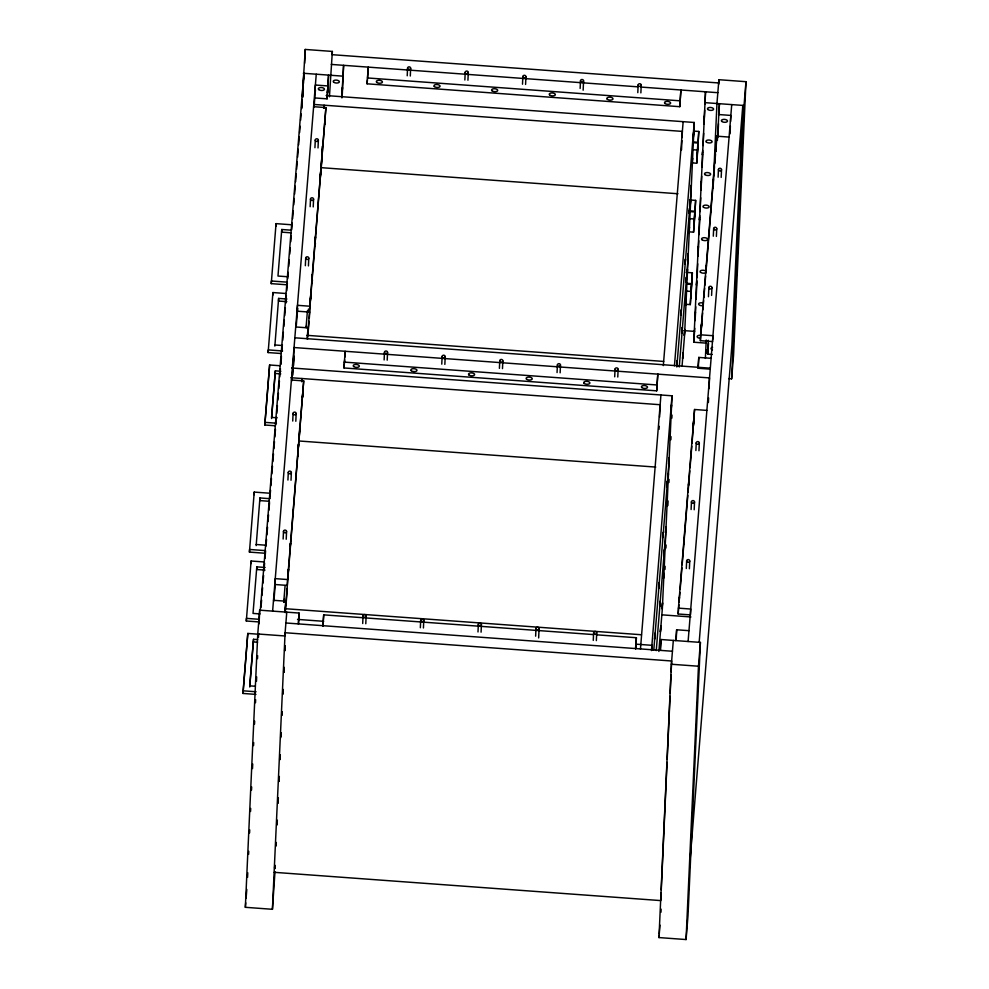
<?xml version="1.0" encoding="UTF-8"?>
<svg xmlns="http://www.w3.org/2000/svg" width="989" height="989" viewBox="0 0 989 989"><rect width="100%" height="100%" fill="white"/><g stroke="black" fill="none" stroke-linecap="round" stroke-linejoin="round"><path stroke-width="1.48" d="M255.953 694.402L243.022 693.45L243.146 690.817L247.806 633.442L259.291 634.283M259.242 621.957L246.31 621.018L246.434 618.372L259.365 619.324M265.237 553.259L249.438 552.097L249.562 549.464L265.361 550.613M247.806 633.442L243.022 693.45M250.971 563.643L251.095 561.01L264.026 561.95M254.111 494.723L254.222 492.089L270.022 493.239M249.747 686.996L253.518 639.302L257.672 639.611M265.126 567.476L256.806 566.87L256.695 569.503L265.003 570.121M269.638 498.666L259.946 497.949L259.823 500.595L269.515 501.299M274.893 425.74L264.842 424.998L264.965 422.365L269.626 364.99L279.677 365.72M281.061 353.506L268.13 352.566L268.254 349.921L282.607 350.971M287.057 284.795L271.258 283.645L271.382 281L287.181 282.162M269.626 364.99L264.842 424.998M272.791 295.192L272.915 292.546L285.833 293.498M275.919 226.271L276.042 223.638L291.842 224.787M274.991 871.655L272.432 909.299L245.346 907.309L257.758 633.986L259.699 610.176L299.086 613.056L298.604 623.836M247.559 877.367L247.769 872.768M248.61 854.372L248.746 851.306M249.587 832.923L249.723 829.858M250.551 811.475L250.699 808.409M251.527 790.038L251.663 786.972M252.504 768.589L252.714 763.99M253.543 745.607L253.691 742.541M254.519 724.158L254.655 721.105M255.496 702.722L255.632 699.656M256.46 681.384L256.67 676.847M257.499 658.662L257.635 655.633M258.463 637.448L258.599 634.419M259.081 623.812L259.699 610.176M271.555 418.532L275.338 370.85L280.876 371.258M286.934 299.024L278.626 298.418L278.515 301.052L286.822 301.657M291.458 230.202L281.754 229.497L281.642 232.131L291.335 232.848M281.074 364.039L281.358 357.882M301.732 108.58L302.139 99.37M302.288 96.292L305.267 49.45L332.353 51.428L332.205 54.494M302.819 97.12L303.104 90.963M303.487 83.348L303.944 73.31L260.317 610.225M283.138 539.03L283.484 531.328M303.944 78.626L304.155 74.014M304.637 63.271L305.267 49.45M292.583 365.707L292.719 362.629M287.935 480.036L288.281 472.334M292.793 375.177L294.042 347.535L709.521 377.922L709.026 388.677M293.585 365.436L293.993 356.225M286.217 539.252L286.563 531.55A1.545 1.36 2.6 0 0 284.35 530.215A1.545 1.36 2.6 0 0 284.164 532.552A1.545 1.36 2.6 0 0 286.563 531.55M297.207 311.189L297.479 305.317L309.78 306.219L309.52 312.079L297.207 311.189L297.454 308.111M292.732 421.042L293.078 413.34M291.013 480.258L291.359 472.557A1.545 1.36 2.6 0 0 289.147 471.221A1.545 1.36 2.6 0 0 288.961 473.558A1.545 1.36 2.6 0 0 291.359 472.557M285.289 612.661L285.809 601.201L273.508 600.298M272.432 909.299L285.104 632.725L671.655 660.998L671.16 671.754M287.576 579.542L287.305 585.414L274.991 584.511L275.263 578.639L287.576 579.542L303.71 380.913L291.409 380.011M275.77 846.065L275.931 842.616M276.722 825.036L276.932 820.536M277.736 802.845L277.946 798.074M278.7 781.557L278.923 776.575M279.689 759.676L279.899 755.064M280.691 737.794L280.888 733.393M281.704 715.356L281.853 712.068M282.669 694.253L282.866 689.729M283.67 672.124L283.88 667.414M284.647 650.7L284.857 646.015M275.14 868.589L275.276 865.523M276.166 845.743L276.314 842.48M277.13 824.727L277.328 820.215M278.107 803.068L278.342 797.938M279.096 781.384L279.318 776.452M280.085 759.564L280.295 754.966M281.136 736.533L281.296 732.837M282.1 715.072L282.248 711.969M283.064 693.981L283.274 689.457M284.066 672.038L284.263 667.439M285.03 650.651L285.24 645.941M295.81 421.265L296.156 413.563A1.545 1.36 2.6 0 0 293.943 412.228A1.545 1.36 2.6 0 0 293.745 414.564A1.545 1.36 2.6 0 0 296.156 413.563M305.354 265.707L305.7 258.005M299.074 440.995L299.704 427.285M301.781 381.569L301.917 378.527L301.67 381.593M310.15 206.701L310.497 199.012M308.432 265.93L308.778 258.228A1.545 1.36 2.6 0 0 306.565 256.893A1.545 1.36 2.6 0 0 306.38 259.229A1.545 1.36 2.6 0 0 308.778 258.228M303.71 380.913L285.376 609.681M314.935 147.707L315.293 140.018M308.284 311.992L308.42 309.062M313.216 206.936L313.575 199.234A1.545 1.36 2.6 0 0 311.362 197.887A1.545 1.36 2.6 0 0 311.164 200.235A1.545 1.36 2.6 0 0 313.575 199.234M307.505 339.338L308.024 327.866L295.711 326.963M318.013 147.942L318.371 140.24A1.545 1.36 2.6 0 0 316.159 138.893A1.545 1.36 2.6 0 0 315.961 141.242A1.545 1.36 2.6 0 0 318.371 140.24M321.289 167.66L321.709 158.524M321.919 153.95L322.266 146.335M323.984 108.246L324.132 105.205L323.873 108.271M313.612 106.688L325.925 107.591L307.579 336.347M327.099 98.838L328.571 75.115L327.099 98.838L314.786 97.936L315.38 85.029L327.68 85.932M329.436 96.798L332.353 51.428M341.749 97.701L343.603 65.323L342.132 97.651M593.264 634.567L323.712 614.861L323.007 626.136M656.671 390.84L657.809 374.139L656.671 390.84L343.987 367.957L345.136 351.268L344.864 357.14M679.764 106.688L680.902 89.999L679.764 106.688L367.08 83.818L368.217 67.116L367.624 77.043M362.703 623.515L363.05 615.826M365.782 623.75L366.128 616.048A1.545 1.36 2.6 0 0 363.915 614.713A1.545 1.36 2.6 0 0 363.729 617.049A1.545 1.36 2.6 0 0 366.128 616.048M384.128 359.934L384.474 352.245M387.206 360.157L387.552 352.467A1.545 1.36 2.6 0 0 385.339 351.12A1.545 1.36 2.6 0 0 385.154 353.469A1.545 1.36 2.6 0 0 387.552 352.467M407.221 75.782L407.567 68.093M410.299 76.017L410.645 68.315A1.545 1.36 2.6 0 0 408.432 66.968A1.545 1.36 2.6 0 0 408.247 69.317A1.545 1.36 2.6 0 0 410.645 68.315M420.35 627.743L420.696 620.041M423.428 627.966L423.774 620.264A1.545 1.36 2.6 0 0 421.561 618.929A1.545 1.36 2.6 0 0 421.376 621.265A1.545 1.36 2.6 0 0 423.774 620.264M441.774 364.15L442.12 356.46M444.852 364.385L445.198 356.683A1.545 1.36 2.6 0 0 442.985 355.335A1.545 1.36 2.6 0 0 442.788 357.684A1.545 1.36 2.6 0 0 445.198 356.683M464.855 79.998L465.213 72.308M467.933 80.233L468.292 72.531A1.545 1.36 2.6 0 0 466.079 71.183A1.545 1.36 2.6 0 0 465.881 73.532A1.545 1.36 2.6 0 0 468.292 72.531M477.996 631.959L478.342 624.257M481.074 632.181L481.42 624.479A1.545 1.36 2.6 0 0 479.208 623.144A1.545 1.36 2.6 0 0 479.01 625.481A1.545 1.36 2.6 0 0 481.42 624.479M499.408 368.365L499.766 360.676M502.486 368.6L502.845 360.898A1.545 1.36 2.6 0 0 500.632 359.551A1.545 1.36 2.6 0 0 500.434 361.9A1.545 1.36 2.6 0 0 502.845 360.898M522.501 84.213L522.86 76.524M525.579 84.448L525.925 76.746A1.545 1.36 2.6 0 0 523.713 75.411A1.545 1.36 2.6 0 0 523.527 77.748A1.545 1.36 2.6 0 0 525.925 76.746M535.63 636.174L535.989 628.472M538.646 637.93L539.067 628.695A1.545 1.36 2.6 0 0 536.854 627.36A1.545 1.36 2.6 0 0 536.656 629.696A1.545 1.36 2.6 0 0 539.067 628.695M557.054 372.581L557.4 364.892M560.133 372.816L560.479 365.114A1.545 1.36 2.6 0 0 558.266 363.779A1.545 1.36 2.6 0 0 558.08 366.115A1.545 1.36 2.6 0 0 560.479 365.114M580.147 88.441L580.494 80.739M583.151 90.197L583.572 80.962A1.545 1.36 2.6 0 0 581.359 79.627A1.545 1.36 2.6 0 0 581.173 81.963A1.545 1.36 2.6 0 0 583.572 80.962M593.276 640.39L593.623 632.688M596.355 640.612L596.701 632.911A1.545 1.36 2.6 0 0 594.488 631.575A1.545 1.36 2.6 0 0 594.302 633.912A1.545 1.36 2.6 0 0 596.701 632.911M614.701 376.809L615.047 369.107M617.779 377.032L618.125 369.33A1.545 1.36 2.6 0 0 615.912 367.995A1.545 1.36 2.6 0 0 615.727 370.331A1.545 1.36 2.6 0 0 618.125 369.33M637.794 92.657L638.14 84.955M640.872 92.879L641.218 85.178A1.545 1.36 2.6 0 0 639.005 83.842A1.545 1.36 2.6 0 0 638.82 86.179A1.545 1.36 2.6 0 0 641.218 85.178M596.342 634.802L636.397 637.732L635.692 649.007M640.452 649.118L660.936 394.982M659.033 429.362L659.169 426.284M659.589 417.049L660.145 404.724L290.84 377.711M651.528 649.921L672.013 395.798L291.631 367.97M681.52 149.883L681.94 140.636M682.076 137.558L682.361 131.401L314.428 104.488M660.528 650.28L661.011 639.524L700.41 642.405L687.998 915.74L686.057 939.55L658.971 937.572L671.383 664.249L673.324 640.427M665.758 533.578L662.37 608.359L658.859 651.479M668.885 464.719L665.807 532.453L656.251 650.626M672.013 395.798L668.935 463.544L653.791 649.909M664.991 569.392L665.127 566.338M665.956 548.03L666.091 544.976M667.884 505.564L668.094 500.941M668.935 482.471L669.071 479.393M670.876 439.722L671.012 436.644M671.852 418.174L672.001 415.096M687.961 260.367L684.573 335.147L682.064 365.955M691.101 191.384L688.023 259.13L679.258 366.944M326.147 95.55L694.229 122.475L691.15 190.209L676.835 366.968M661.122 892.919L660.776 900.596L274.225 872.323M661.258 889.84L667.043 762.371M667.192 759.292L670.048 696.318M670.183 693.252L671.024 674.819M660.986 912.217L661.122 909.151M685.661 304.278L690.285 304.612L691.447 284.375L686.836 284.041M688.95 231.834L693.573 232.18L694.748 211.943L690.124 211.609M692.238 161.294L692.523 158.141L692.139 162.826L696.701 163.259L697.875 143.022L693.252 142.688M690.817 298.307L692.362 272.816L686.205 272.371M694.105 225.875L695.65 200.384L689.494 199.939M697.245 156.954L698.79 131.463L694.167 131.129M692.362 272.816L690.285 304.612M695.65 200.384L693.573 232.18M698.79 131.463L696.701 163.259M676.241 639.005L676.661 629.783L688.974 630.685M678.429 608.136L690.73 609.039L690.47 614.898L678.157 613.996L678.429 608.136L694.562 409.495L706.875 410.398M706.072 343.121L693.771 342.219L705.528 91.792L704.972 104.08M693.771 342.219L694.785 328.323M695.131 320.646L695.761 306.825M696.108 299.135L696.738 285.314M697.084 277.637L697.715 263.816M698.061 256.139L698.766 240.772M699.038 234.628L699.742 219.274M700.088 211.597L700.719 197.775M701.065 190.086L701.696 176.265M702.103 167.054L702.672 154.766M703.08 145.556L703.649 133.268M704.057 124.045L704.687 110.224M686.304 568.514L686.65 560.812M694.562 409.495L692.053 443.084M691.101 509.52L691.447 501.819M698.296 368.168L698.79 357.412L711.103 358.315M689.382 568.737L689.729 561.047A1.545 1.36 2.6 0 0 687.516 559.7A1.545 1.36 2.6 0 0 687.33 562.049A1.545 1.36 2.6 0 0 689.729 561.047M712.686 341.576L700.373 340.673L700.632 334.814L716.778 136.173L729.091 137.075M695.885 450.527L696.244 442.825M694.179 509.743L694.525 502.053A1.545 1.36 2.6 0 0 692.312 500.706A1.545 1.36 2.6 0 0 692.115 503.055A1.545 1.36 2.6 0 0 694.525 502.053M698.963 450.749L699.322 443.06A1.545 1.36 2.6 0 0 697.109 441.712A1.545 1.36 2.6 0 0 696.911 444.061A1.545 1.36 2.6 0 0 699.322 443.06M705.38 358.414L706.22 339.993M713.118 187.997L716.951 103.524L718.892 79.701L745.978 81.691L733.566 355.014L731.625 378.824L728.621 378.602M708.445 296.725L708.866 287.49M706.48 353.036L706.616 349.958M718.682 84.312L718.892 79.701M716.58 140.574L716.778 136.173M712.278 354.458L707.654 354.124L708.285 340.303M717.359 140.636L719.423 103.697L718.929 114.452M713.304 236.198L713.662 228.496M717.89 137.483L718.509 123.662M711.586 295.414L711.944 287.712A1.545 1.36 2.6 0 0 709.731 286.377A1.545 1.36 2.6 0 0 709.533 288.726A1.545 1.36 2.6 0 0 711.944 287.712M718.101 177.204L718.447 169.502M708.396 402.498L708.606 397.887M716.382 236.42L716.741 228.719A1.545 1.36 2.6 0 0 714.528 227.383A1.545 1.36 2.6 0 0 714.33 229.72A1.545 1.36 2.6 0 0 716.741 228.719M712.748 340.105L712.945 335.704L700.632 334.814M686.057 939.55L698.469 666.227L700.41 642.405M721.179 177.427L721.525 169.725A1.545 1.36 2.6 0 0 719.312 168.39A1.545 1.36 2.6 0 0 719.127 170.726A1.545 1.36 2.6 0 0 721.525 169.725M730.018 133.861L730.364 126.172M730.574 121.573L730.846 115.429L718.533 114.526M731.625 378.824L744.037 105.502L745.978 81.691M306.355 327.421L306.429 325.95L306.269 327.557M320.745 171.159L320.3 176.944L320.696 171.245M692.139 162.826L692.077 164.285L692.349 161.133M698.234 367.08L698.308 365.621L698.147 367.228M284.041 602.264L284.214 599.272L284.053 600.892M288.269 571.741C287.737 580.642 288.875 562.692 288.368 571.568M290.321 546.151L290.482 543.159L290.333 544.766M298.159 448.796L298.258 447.275M298.369 447.102L298.53 444.11L298.146 449.81M312.128 277.699L312.301 274.707L312.017 279.244M662.989 535C662.457 543.925 663.644 525.901 663.1 534.839M659.861 603.92C659.317 612.846 660.504 594.822 659.972 603.747M663.607 575.981C663.075 584.907 664.262 566.882 663.718 575.808M685.204 261.677C684.66 270.603 685.847 252.578 685.315 261.504M689.333 210.929C688.789 219.867 689.976 201.83 689.432 210.768M702.549 151.985L702.375 154.976L702.672 150.439M701.077 184.535C700.533 193.473 701.72 175.436 701.176 184.374M699.594 217.085L699.421 220.077L699.718 215.54M679.01 601.856L679.122 600.323M679.22 600.162L679.394 597.171L679.109 601.708L679.913 592.448M715.603 151.601L715.987 146.904L715.702 151.453M293.053 512.759C293.844 503.45 292.373 521.895 293.164 512.599M315.268 239.437C316.06 230.128 314.589 248.573 315.38 239.264M693.45 134.751C694.229 125.455 692.77 143.9 693.549 134.591M676.958 363.161C677.749 353.852 676.278 372.297 677.057 362.988M681.087 312.413C681.841 303.129 680.407 321.549 681.186 312.252M691.039 187.836C691.818 178.527 690.359 196.984 691.138 187.675M664.979 545.916C665.733 536.631 664.311 555.052 665.078 545.755M686.205 279.85C686.959 270.566 685.525 288.986 686.304 279.689M696.751 280.641L696.466 285.191L696.738 282.026M695.156 314.749C695.91 305.465 694.488 323.873 695.267 314.576M683.906 541.354C684.685 532.441 683.387 547.906 683.894 542.726M688.814 482.199L688.529 485.364L688.925 479.665M706.121 268.019C706.912 258.71 705.441 277.167 706.233 267.858M249.438 552.097L254.222 492.089M271.258 283.645L276.042 223.638M246.31 621.018L251.095 561.01M268.13 352.566L272.915 292.546M256.163 545.631L259.946 497.949M281.754 229.497L277.971 276.042L287.675 276.747M256.806 566.87L253.023 613.415L259.959 613.922M274.843 346.101L278.626 298.418M253.518 639.302L249.735 685.847L255.286 686.255M275.338 370.85L271.555 417.395L277.093 417.803M261.034 607.234L261.603 600.051M261.974 595.427L262.604 587.738M262.975 583.127L263.606 575.437M263.976 570.814L264.607 563.124M264.978 558.513L265.596 550.811M265.979 546.2L266.548 539.512M266.919 534.888L267.537 527.199M267.982 521.586L268.538 514.886M268.921 510.262L269.54 502.56M269.849 498.505L270.541 490.247M270.924 485.636L271.481 478.515M271.851 473.892L272.482 466.202M272.853 461.591L273.483 453.902M273.928 448.697L274.485 441.589M274.855 436.977L275.474 429.288M275.857 424.664L276.475 416.975M276.796 413.291L277.427 405.589M277.86 400.051L278.428 393.276M278.799 388.665L279.43 380.963M279.726 376.97L280.431 368.65M280.802 364.039L281.432 356.337M281.853 351.095L282.36 344.667M282.73 340.315L283.361 332.366M283.855 326.469L284.35 320.053M284.733 315.689L285.351 307.752M285.734 303.376L286.353 295.439M286.736 290.828L287.354 283.126M287.737 278.75L288.232 272.358M288.739 266.437L289.233 260.058M289.74 254.124L290.234 247.745M290.741 241.811L291.236 235.444M291.73 229.497L292.237 223.131M292.608 218.717L293.226 210.83M293.733 204.871L294.228 198.517M294.611 194.091L295.229 186.216M295.612 181.778L296.23 173.903M296.613 169.292L297.232 161.59M297.615 157.152L298.233 149.29M298.616 144.839L299.234 136.977M299.618 132.526L300.112 126.209M300.619 120.213L301.113 113.908M301.62 107.888L302.115 101.595M302.498 97.12L303.104 89.294M245.346 907.309L245.717 902.846M246.076 898.383L246.805 889.457M272.618 611.115L316.257 74.212M273.916 600.941L275.288 584.029M291.792 380.95L293.795 356.337M296.168 327.112L297.664 308.642M314.045 107.109L314.799 97.886M315.12 93.881L315.454 89.826M283.719 602.412L285.092 585.55M306.058 327.557L307.431 310.694M284.931 612.018L285.809 601.201M307.146 338.695L308.024 327.866M309.78 306.219L325.925 107.591M286.204 602.326L287.317 588.529M308.284 330.536L309.038 321.338M309.285 318.273L309.78 312.128M312.153 283.002L312.4 279.924M315.145 246.187L315.392 243.121M286.773 612.154L284.844 635.964L257.758 633.986M283.855 672.26L284.189 668.205M277.773 803.019L278.107 798.951M274.571 868.144L274.794 865.363M298.208 623.886L299.086 613.056M322.834 625.678L323.712 614.861M343.987 367.957L344.642 359.848M367.08 83.818L367.401 79.75M635.519 648.549L636.397 637.732M663.322 365.609L683.152 121.659M674.449 365.819L694.229 122.475M660.133 650.354L661.011 639.524M698.79 357.412L697.913 368.242L710.213 369.144M675.784 640.612L676.661 629.783M678.157 613.996L678.911 604.761M680.16 589.357L681.916 567.81M682.163 564.731L687.8 495.44M688.047 492.361L688.789 483.114M689.049 480.036L689.79 470.801M690.05 467.723L691.793 446.163M700.373 340.673L702.623 312.957M702.87 309.878L703.624 300.644M703.871 297.565L704.625 288.318M704.873 285.24L705.627 276.005M705.874 272.927L713.514 178.997M713.761 175.918L714.515 166.671M714.763 163.593L715.517 154.358M715.764 151.28L716.518 142.045M658.971 937.572L659.156 935.409M659.267 933.937L659.984 925.123M707.654 354.124L708.544 343.294M688.097 641.515L731.724 104.599M699.174 642.318L742.813 105.415L731.934 345.013L689.79 863.459M332.081 54.679L718.632 82.952M331.29 64.421L637.781 86.834M640.835 87.057L717.841 92.694M303.326 73.26L342.726 76.141M367.339 77.946L680.024 100.816M704.65 102.621L744.037 105.502M693.289 141.959L697.9 142.292M692.683 149.722L697.294 150.056M320.98 167.648L677.984 193.757M690.161 210.867L694.773 211.213M689.556 218.643L694.167 218.977M686.873 283.311L691.484 283.645M686.267 291.075L690.878 291.409M683.856 330.61L694.637 331.389M306.973 335.333L663.668 361.43M294.833 337.793L710.312 368.18M274.843 344.963L281.766 345.47M344.246 362.098L656.931 384.968M275.214 373.496L280.765 373.891M264.965 422.365L276.45 423.205M298.777 440.97L655.769 467.08M256.163 544.494L265.856 545.211M661.703 614.824L690.94 616.963M284.758 608.668L641.453 634.753M297.516 619.398L323.675 621.315M636.038 644.16L651.739 645.31M285.895 622.983L672.446 651.256M671.383 664.249L698.469 666.227M253.407 641.948L257.56 642.244M243.146 690.817L256.064 691.756M700.125 338.275A3.091 1.471 4.6 0 1 697.109 336.581A3.091 1.471 4.6 0 1 700.249 335.333M703.142 305.638A3.091 1.471 4.6 0 1 698.593 304.031A3.091 1.471 4.6 0 1 703.266 303.091M712.488 349.871A3.091 1.471 4.6 0 1 712.599 347.324M297.689 456.411L298.122 450.625L297.689 456.411M302.473 397.43L302.918 391.644L302.473 397.43M310.311 301.039L310.756 295.254L310.311 301.039M319.892 183.076L320.337 177.291L319.892 183.076M324.689 124.107L325.134 118.321L324.689 124.107M327.483 92.607L327.928 86.834L327.483 92.607M342.033 93.46L342.478 87.675L342.033 93.46M652.023 644.692L651.578 650.478L652.023 644.692M654.582 639.104L655.027 633.319L654.582 639.104M658.699 588.368L659.144 582.583L658.699 588.368M660.38 631.699L660.813 625.913L660.38 631.699M662.074 608.655L662.519 602.882L662.074 608.655M663.817 555.793L664.262 550.02L663.817 555.793M665.523 532.7L665.968 526.927L665.523 532.7M666.734 506.158L667.179 500.385L666.734 506.158M666.945 486.885L667.39 481.099L666.945 486.885M667.934 479.628L668.379 473.842L667.934 479.628M668.663 463.792L669.096 458.006L668.663 463.792M669.862 437.249L670.307 431.464L669.862 437.249M671.074 410.707L671.506 404.921L671.074 410.707M681.903 333.219L682.348 327.433L681.903 333.219M682.583 358.426L683.028 352.64L682.583 358.426M684.289 335.333L684.734 329.547L684.289 335.333M685.661 305.28L686.106 299.494L685.661 305.28M687.021 275.214L687.466 269.428L687.021 275.214M687.738 259.378L688.183 253.592L687.738 259.378M688.95 232.835L689.395 227.05L688.95 232.835M690.149 206.293L690.594 200.52L690.149 206.293M693.326 426.012L693.771 420.238L693.326 426.012M697.95 252.269L698.395 246.484L697.95 252.269M701.164 329.621L701.609 323.836L701.164 329.621M703.859 122.055L704.304 116.269L703.859 122.055M710.745 211.671L711.19 205.885L710.745 211.671M717.754 133.96L718.199 128.174L717.754 133.96M353.592 366.462A3.091 1.471 4.6 0 0 358.92 366.845A3.091 1.471 4.6 0 0 356.361 364.459A3.091 1.471 4.6 0 0 353.592 366.462M468.86 374.893A3.091 1.471 4.6 0 0 474.201 375.276A3.091 1.471 4.6 0 0 471.629 372.89A3.091 1.471 4.6 0 0 468.86 374.893M641.774 387.54A3.091 1.471 4.6 0 0 647.103 387.923A3.091 1.471 4.6 0 0 644.544 385.537A3.091 1.471 4.6 0 0 641.774 387.54M584.14 383.324A3.091 1.471 4.6 0 0 589.469 383.707A3.091 1.471 4.6 0 0 586.91 381.321A3.091 1.471 4.6 0 0 584.14 383.324M411.226 370.677A3.091 1.471 4.6 0 0 416.554 371.06A3.091 1.471 4.6 0 0 413.995 368.674A3.091 1.471 4.6 0 0 411.226 370.677M526.507 379.108A3.091 1.471 4.6 0 0 531.835 379.492A3.091 1.471 4.6 0 0 529.263 377.106A3.091 1.471 4.6 0 0 526.507 379.108M376.685 82.31A3.091 1.471 4.6 0 0 382.014 82.693A3.091 1.471 4.6 0 0 379.442 80.307A3.091 1.471 4.6 0 0 376.685 82.31M491.953 90.741A3.091 1.471 4.6 0 0 497.282 91.124A3.091 1.471 4.6 0 0 494.723 88.738A3.091 1.471 4.6 0 0 491.953 90.741M664.868 103.388A3.091 1.471 4.6 0 0 670.196 103.783A3.091 1.471 4.6 0 0 667.637 101.385A3.091 1.471 4.6 0 0 664.868 103.388M607.234 99.172A3.091 1.471 4.6 0 0 612.562 99.568A3.091 1.471 4.6 0 0 609.99 97.169A3.091 1.471 4.6 0 0 607.234 99.172M434.319 86.525A3.091 1.471 4.6 0 0 439.648 86.908A3.091 1.471 4.6 0 0 437.089 84.522A3.091 1.471 4.6 0 0 434.319 86.525M549.6 94.956A3.091 1.471 4.6 0 0 554.928 95.34A3.091 1.471 4.6 0 0 552.357 92.954A3.091 1.471 4.6 0 0 549.6 94.956M700.447 272.235A3.091 1.471 4.6 0 0 705.775 272.63A3.091 1.471 4.6 0 0 703.216 270.232A3.091 1.471 4.6 0 0 700.447 272.235M701.918 239.684A3.091 1.471 4.6 0 0 707.259 240.067A3.091 1.471 4.6 0 0 704.687 237.681A3.091 1.471 4.6 0 0 701.918 239.684M703.402 207.134A3.091 1.471 4.6 0 0 708.73 207.517A3.091 1.471 4.6 0 0 706.171 205.131A3.091 1.471 4.6 0 0 703.402 207.134M704.885 174.583A3.091 1.471 4.6 0 0 710.213 174.966A3.091 1.471 4.6 0 0 707.642 172.568A3.091 1.471 4.6 0 0 704.885 174.583M706.356 142.02A3.091 1.471 4.6 0 0 711.684 142.416A3.091 1.471 4.6 0 0 709.125 140.018A3.091 1.471 4.6 0 0 706.356 142.02M707.84 109.47A3.091 1.471 4.6 0 0 713.168 109.866A3.091 1.471 4.6 0 0 710.596 107.467A3.091 1.471 4.6 0 0 707.84 109.47M333.602 82.099A3.091 1.471 4.6 0 0 338.93 82.495A3.091 1.471 4.6 0 0 336.371 80.097A3.091 1.471 4.6 0 0 333.602 82.099M721.735 121.375A3.091 1.471 4.6 0 0 727.063 121.771A3.091 1.471 4.6 0 0 724.492 119.372A3.091 1.471 4.6 0 0 721.735 121.375M318.668 89.542A3.091 1.471 4.6 0 0 324.009 89.937A3.091 1.471 4.6 0 0 321.437 87.539A3.091 1.471 4.6 0 0 318.668 89.542"/></g></svg>
